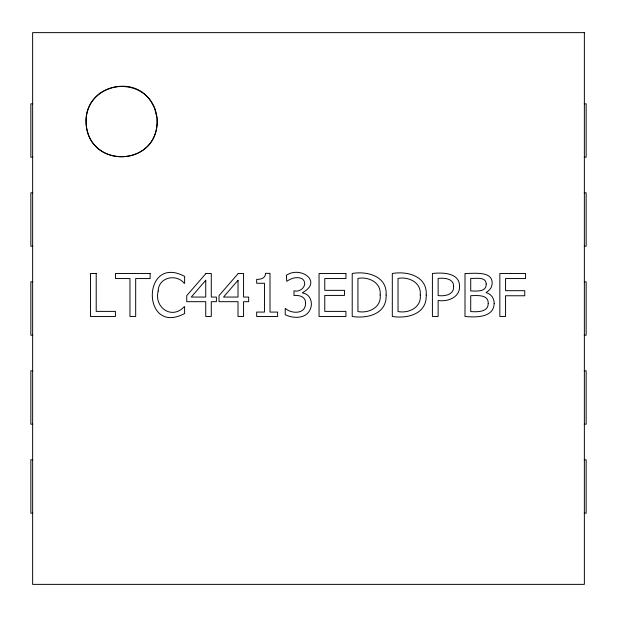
<?xml version="1.0" encoding="UTF-8"?>
<svg xmlns="http://www.w3.org/2000/svg" width="617" height="617" viewBox="0 0 617 617"><rect width="100%" height="100%" fill="white"/><g stroke="black" fill="none" stroke-linecap="round" stroke-linejoin="round"><path stroke-width="0.93" d="M86.064 121.618C84.668 87.946 132.231 72.767 150.602 101.018M32.77 103.826L30.85 103.826L30.85 157.219L32.77 157.219M584.23 103.826L586.15 103.826L586.15 157.219L584.23 157.219M32.77 192.812L30.85 192.812L30.85 246.206L32.77 246.206M584.23 192.812L586.15 192.812L586.15 246.206L584.23 246.206M32.77 281.799L30.85 281.799L30.85 335.201L32.77 335.201M584.23 281.799L586.15 281.799L586.15 335.201L584.23 335.201M32.77 370.794L30.85 370.794L30.85 424.188L32.77 424.188M584.23 370.794L586.15 370.794L586.15 424.188L584.23 424.188M32.77 459.781L30.85 459.781L30.85 513.174L32.77 513.174M584.23 459.781L586.15 459.781L586.15 513.174L584.23 513.174M151.15 101.751L154.597 108.206L156.996 117.963M86.033 122.536C88.27 170.516 159.818 166.829 157.111 118.873M157.181 120.107C157.967 168.865 85.269 168.873 86.056 120.107C88.609 75.289 154.636 75.289 157.181 120.107M158.191 291.07C153.841 307.305 171.865 320.223 184.174 306.734L184.614 306.734L184.614 313.544C141.44 336.466 141.632 253.695 184.614 276.339L184.614 283.234L184.151 283.234C176.146 273.285 158.322 277.442 158.191 291.07M305.477 303.302C305.978 314.122 291.772 314.138 285.617 308.608L285.216 308.608L285.216 314.701C293.368 318.765 306.425 318.997 310.343 309.055C313.181 302.692 310.174 293.877 302.561 292.99L302.561 292.589C323.046 281.607 300.626 265.665 286.396 275.244L286.743 281.329C291.17 278.228 297.348 276.146 302.423 278.907C308.662 284.337 300.903 292.936 293.993 290.769L293.993 295.566C299.129 294.787 306.217 296.908 305.477 303.302M380.165 294.926C381.645 307.443 368.596 313.59 357.937 311.554L357.937 278.39C368.519 276.401 381.483 282.54 380.165 294.926M420.262 294.926C421.743 307.443 408.693 313.59 398.034 311.554L398.034 278.39C408.616 276.401 421.581 282.54 420.262 294.926M459.549 286.442C459.927 297.541 447.441 302.052 438.132 300.44L438.132 316.467L432.409 316.467L432.409 273.478C442.196 272.429 459.758 272.429 459.549 286.442M488.217 303.502C488.294 312.441 476.949 311.932 470.717 311.585L470.717 295.705C476.794 295.528 488.764 294.255 488.217 303.502M494.163 303.271C494.04 317.948 475.19 317.47 465.002 316.467L465.002 273.478C473.879 273.663 495.358 270.169 491.741 286.049C490.939 289.018 488.302 290.969 486.103 292.589C490.939 293.785 494.286 298.32 494.163 303.271M386.111 295.011C387.006 314.053 367.3 318.866 352.214 316.467L352.214 273.478C367.277 270.871 387.399 276.192 386.111 295.011M426.208 295.011C427.103 314.053 407.397 318.866 392.312 316.467L392.312 273.478C407.374 270.871 427.496 276.192 426.208 295.011M453.603 286.589C454.073 294.972 444.456 296.415 438.132 295.566L438.132 278.39C444.093 277.766 454.043 278.414 453.603 286.589M486.196 283.99C486.659 292.296 476.139 291.062 470.717 290.946L470.717 278.36C475.699 278.853 486.011 276.246 486.196 283.99M265.526 273.331C265.726 278.198 260.567 279.57 256.664 279.339L256.664 283.265L264.462 283.265L264.462 312.079L256.664 312.079L256.664 316.467L277.619 316.467L277.619 312.079L269.999 312.079L269.999 273.331L265.526 273.331M205.739 280.265L191.247 297.062L205.739 297.062L205.739 280.265M238.015 280.265L223.524 297.062L238.015 297.062L238.015 280.265M205.97 273.478L186.75 295.62L186.75 301.682L205.739 301.682L205.739 316.467L211.284 316.467L211.284 301.682L216.397 301.682L216.397 297.062L211.284 297.062L211.284 273.478L205.97 273.478M238.247 273.478L219.02 295.62L219.02 301.682L238.015 301.682L238.015 316.467L243.561 316.467L243.561 301.682L248.666 301.682L248.666 297.062L243.561 297.062L243.561 273.478L238.247 273.478M584.368 32.632L32.632 32.632L32.632 584.368L584.368 584.368L584.368 32.632M96.213 273.478L90.498 273.478L90.498 316.467L115.418 316.467L115.418 311.384L96.213 311.384L96.213 273.478M150.116 273.478L115.533 273.478L115.533 278.56L129.963 278.56L129.963 316.467L135.678 316.467L135.678 278.56L150.116 278.56L150.116 273.478M345.921 273.478L319.051 273.478L319.051 316.467L345.921 316.467L345.921 311.384L324.766 311.384L324.766 295.42L344.479 295.42L344.479 290.337L324.766 290.337L324.766 278.56L345.921 278.56L345.921 273.478M525.568 273.478L499.847 273.478L499.847 316.467L505.562 316.467L505.562 295.767L524.735 295.767L524.735 290.684L505.562 290.684L505.562 278.56L525.568 278.56L525.568 273.478"/></g></svg>
